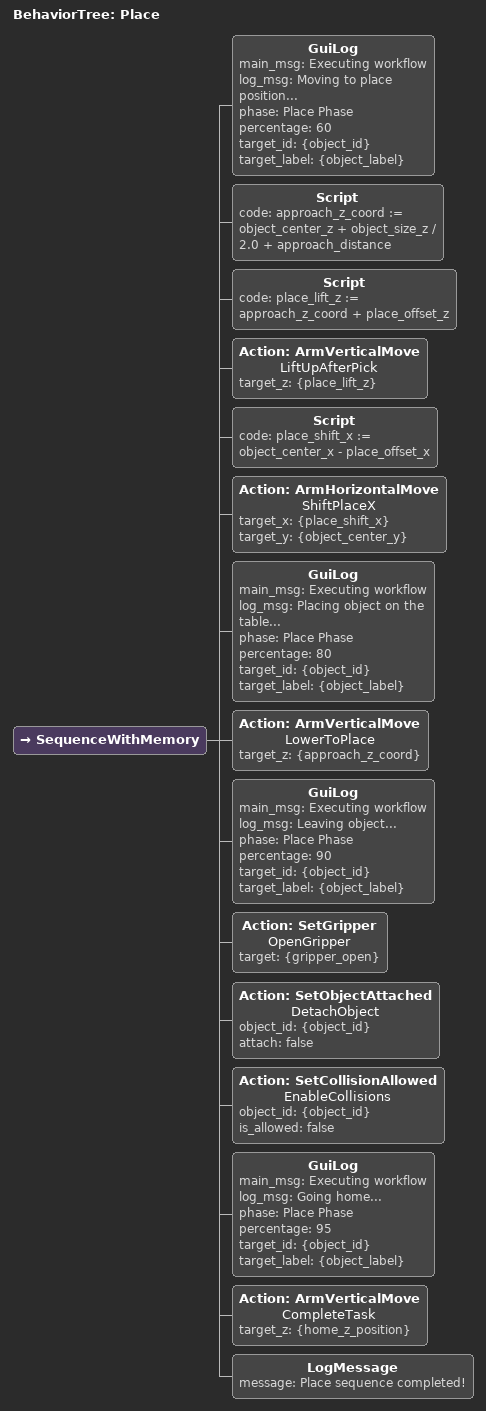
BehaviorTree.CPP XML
<root BTCPP_format="4">
    <BehaviorTree ID="Place">
        <SequenceWithMemory>

            <GuiLog main_msg = "Executing workflow" log_msg="Moving to place position..." phase="Place Phase" percentage="60" target_id = "{object_id}" target_label = "{object_label}" />
            <!-- Step 1: lift object -->
            <Script
                code="approach_z_coord := object_center_z + object_size_z / 2.0 + approach_distance" />
            <Script code="place_lift_z := approach_z_coord + place_offset_z" />
            <Action ID="ArmVerticalMove" name="LiftUpAfterPick"
                target_z="{place_lift_z}" />

            <!-- Step 2: move to place position -->
            <Script code="place_shift_x := object_center_x - place_offset_x" />
            <Action ID="ArmHorizontalMove" name="ShiftPlaceX"
                target_x="{place_shift_x}"
                target_y="{object_center_y}" />

            <GuiLog main_msg = "Executing workflow" log_msg="Placing object on the table..." phase="Place Phase" percentage="80" target_id = "{object_id}" target_label = "{object_label}"/>
            <!-- Step 3: lower to place -->
            <Action ID="ArmVerticalMove" name="LowerToPlace"
                target_z="{approach_z_coord}" />

            <GuiLog main_msg = "Executing workflow" log_msg="Leaving object..." phase="Place Phase" percentage="90" target_id = "{object_id}"  target_label = "{object_label}"/>
            <!-- Step 4: open gripper -->
            <Action ID="SetGripper" name="OpenGripper" target="{gripper_open}" />

            <!-- Step 5: detach object -->
            <Action ID="SetObjectAttached" name="DetachObject"
                object_id="{object_id}"
                attach="false" />

            <!-- Step 6: restore collisions -->
            <Action ID="SetCollisionAllowed" name="EnableCollisions"
                object_id="{object_id}"
                is_allowed="false" />

            <GuiLog main_msg = "Executing workflow" log_msg="Going home..."  phase="Place Phase" percentage="95" target_id = "{object_id}" target_label = "{object_label}" />
            <!-- Step 7: return to home -->
            <Action ID="ArmVerticalMove" name="CompleteTask"
                target_z="{home_z_position}" />

            <LogMessage message="Place sequence completed!" />
        </SequenceWithMemory>
    </BehaviorTree>
</root>
